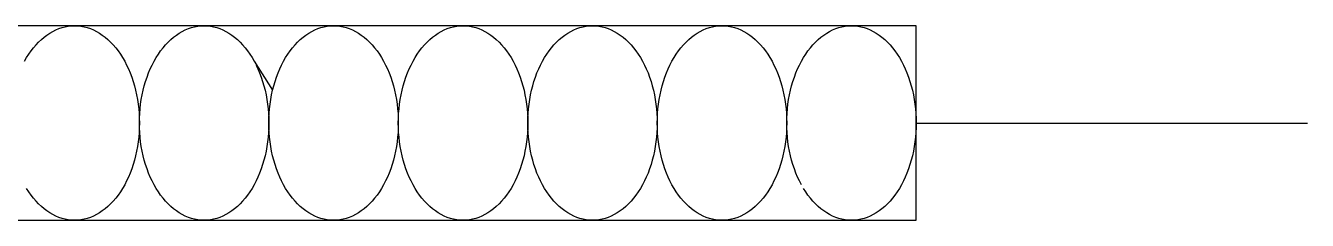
# Model space of a CAD drawing. Extents: x 0.4 to 26, y 0.3 to 15.5.
# Drawn here: x 14.657 to 15.251, y 6.448 to 6.538 of the extents above; entities that cross this region are included whole.
import ezdxf
from ezdxf.enums import TextEntityAlignment as Align

# ---------------------------------------------------------------- set-up
doc = ezdxf.new("R2010")
doc.units = 0
doc.layers.get('0').update_dxf_attribs({"linetype": 'CONTINUOUS'})

# ---------------------------------------------------------------- blocks, each defined once
blk = doc.blocks.new('T_RADIATORED')
for p, q in [((-0.54128, 0.045), (-0.87128, 0.045)), ((-0.58276, 0.04157), (-0.58139, 0.04237)), ((-0.58139, 0.04237), (-0.57999, 0.04306)), ((-0.57999, 0.04306), (-0.57857, 0.04365)), ((-0.57857, 0.04365), (-0.57713, 0.04414)), ((-0.57713, 0.04414), (-0.57568, 0.04451)), ((-0.57568, 0.04451), (-0.57422, 0.04478)), ((-0.57422, 0.04478), (-0.57275, 0.04495)), ((-0.57275, 0.04495), (-0.57128, 0.045)), ((-0.57128, 0.045), (-0.56981, 0.04495)), ((-0.56981, 0.04495), (-0.56834, 0.04478)), ((-0.56834, 0.04478), (-0.56688, 0.04451)), ((-0.56688, 0.04451), (-0.56543, 0.04414)), ((-0.56543, 0.04414), (-0.56399, 0.04365)), ((-0.56399, 0.04365), (-0.56257, 0.04306)), ((-0.56257, 0.04306), (-0.56117, 0.04237)), ((-0.56117, 0.04237), (-0.5598, 0.04157)), ((-0.51128, 0.045), (-0.54128, 0.045)), ((-0.52276, 0.04157), (-0.52139, 0.04237)), ((-0.52139, 0.04237), (-0.51999, 0.04306)), ((-0.51999, 0.04306), (-0.51857, 0.04365)), ((-0.51857, 0.04365), (-0.51713, 0.04414)), ((-0.51713, 0.04414), (-0.51568, 0.04451)), ((-0.51568, 0.04451), (-0.51422, 0.04478)), ((-0.51422, 0.04478), (-0.51275, 0.04495)), ((-0.51275, 0.04495), (-0.51128, 0.045)), ((-0.18128, 0.045), (-0.51128, 0.045)), ((-0.51128, 0.045), (-0.50981, 0.04495)), ((-0.50981, 0.04495), (-0.50834, 0.04478)), ((-0.50834, 0.04478), (-0.50688, 0.04451)), ((-0.50688, 0.04451), (-0.50543, 0.04414)), ((-0.50543, 0.04414), (-0.50399, 0.04365)), ((-0.50399, 0.04365), (-0.50257, 0.04306)), ((-0.50257, 0.04306), (-0.50117, 0.04237)), ((-0.50117, 0.04237), (-0.4998, 0.04157)), ((-0.46276, 0.04157), (-0.46139, 0.04237)), ((-0.46139, 0.04237), (-0.45999, 0.04306)), ((-0.45999, 0.04306), (-0.45857, 0.04365)), ((-0.45857, 0.04365), (-0.45713, 0.04414)), ((-0.45713, 0.04414), (-0.45568, 0.04451)), ((-0.45568, 0.04451), (-0.45422, 0.04478)), ((-0.45422, 0.04478), (-0.45275, 0.04495)), ((-0.45275, 0.04495), (-0.45128, 0.045)), ((-0.45128, 0.045), (-0.44981, 0.04495)), ((-0.44981, 0.04495), (-0.44834, 0.04478)), ((-0.44834, 0.04478), (-0.44688, 0.04451)), ((-0.44688, 0.04451), (-0.44543, 0.04414)), ((-0.44543, 0.04414), (-0.44399, 0.04365)), ((-0.44399, 0.04365), (-0.44257, 0.04306)), ((-0.44257, 0.04306), (-0.44117, 0.04237)), ((-0.44117, 0.04237), (-0.4398, 0.04157)), ((-0.40276, 0.04157), (-0.40139, 0.04237)), ((-0.40139, 0.04237), (-0.39999, 0.04306)), ((-0.39999, 0.04306), (-0.39857, 0.04365)), ((-0.39857, 0.04365), (-0.39713, 0.04414)), ((-0.39713, 0.04414), (-0.39568, 0.04451)), ((-0.39568, 0.04451), (-0.39422, 0.04478)), ((-0.39422, 0.04478), (-0.39275, 0.04495)), ((-0.39275, 0.04495), (-0.39128, 0.045)), ((-0.39128, 0.045), (-0.38981, 0.04495)), ((-0.38981, 0.04495), (-0.38834, 0.04478)), ((-0.38834, 0.04478), (-0.38688, 0.04451)), ((-0.38688, 0.04451), (-0.38543, 0.04414)), ((-0.38543, 0.04414), (-0.38399, 0.04365)), ((-0.38399, 0.04365), (-0.38257, 0.04306)), ((-0.38257, 0.04306), (-0.38117, 0.04237)), ((-0.38117, 0.04237), (-0.3798, 0.04157)), ((-0.34276, 0.04157), (-0.34139, 0.04237)), ((-0.34139, 0.04237), (-0.33999, 0.04306)), ((-0.33999, 0.04306), (-0.33857, 0.04365)), ((-0.33857, 0.04365), (-0.33713, 0.04414)), ((-0.33713, 0.04414), (-0.33568, 0.04451)), ((-0.33568, 0.04451), (-0.33422, 0.04478)), ((-0.33422, 0.04478), (-0.33275, 0.04495)), ((-0.33275, 0.04495), (-0.33128, 0.045)), ((-0.33128, 0.045), (-0.32981, 0.04495)), ((-0.32981, 0.04495), (-0.32834, 0.04478)), ((-0.32834, 0.04478), (-0.32688, 0.04451)), ((-0.32688, 0.04451), (-0.32543, 0.04414)), ((-0.32543, 0.04414), (-0.32399, 0.04365)), ((-0.32399, 0.04365), (-0.32257, 0.04306)), ((-0.32257, 0.04306), (-0.32117, 0.04237)), ((-0.32117, 0.04237), (-0.3198, 0.04157)), ((-0.28276, 0.04157), (-0.28139, 0.04237)), ((-0.28139, 0.04237), (-0.27999, 0.04306)), ((-0.27999, 0.04306), (-0.27857, 0.04365)), ((-0.27857, 0.04365), (-0.27713, 0.04414)), ((-0.27713, 0.04414), (-0.27568, 0.04451)), ((-0.27568, 0.04451), (-0.27422, 0.04478)), ((-0.27422, 0.04478), (-0.27275, 0.04495)), ((-0.27275, 0.04495), (-0.27128, 0.045)), ((-0.27128, 0.045), (-0.26981, 0.04495)), ((-0.26981, 0.04495), (-0.26834, 0.04478)), ((-0.26834, 0.04478), (-0.26688, 0.04451)), ((-0.26688, 0.04451), (-0.26543, 0.04414)), ((-0.26543, 0.04414), (-0.26399, 0.04365)), ((-0.26399, 0.04365), (-0.26257, 0.04306)), ((-0.26257, 0.04306), (-0.26117, 0.04237)), ((-0.26117, 0.04237), (-0.2598, 0.04157)), ((-0.22276, 0.04157), (-0.22139, 0.04237)), ((-0.22139, 0.04237), (-0.21999, 0.04306)), ((-0.21999, 0.04306), (-0.21857, 0.04365)), ((-0.21857, 0.04365), (-0.21713, 0.04414)), ((-0.21713, 0.04414), (-0.21568, 0.04451)), ((-0.21568, 0.04451), (-0.21422, 0.04478)), ((-0.21422, 0.04478), (-0.21275, 0.04495)), ((-0.21275, 0.04495), (-0.21128, 0.045)), ((-0.21128, 0.045), (-0.20981, 0.04495)), ((-0.20981, 0.04495), (-0.20834, 0.04478)), ((-0.20834, 0.04478), (-0.20688, 0.04451)), ((-0.20688, 0.04451), (-0.20543, 0.04414)), ((-0.20543, 0.04414), (-0.20399, 0.04365)), ((-0.20399, 0.04365), (-0.20257, 0.04306)), ((-0.20257, 0.04306), (-0.20117, 0.04237)), ((-0.20117, 0.04237), (-0.1998, 0.04157)), ((-0.18128, -0.045), (-0.18128, 0.045)), ((-0.59031, 0.03479), (-0.58915, 0.03614)), ((-0.58915, 0.03614), (-0.58795, 0.03742)), ((-0.58795, 0.03742), (-0.5867, 0.0386)), ((-0.5867, 0.0386), (-0.58542, 0.03969)), ((-0.58542, 0.03969), (-0.58411, 0.04068)), ((-0.58411, 0.04068), (-0.58276, 0.04157)), ((-0.5598, 0.04157), (-0.55845, 0.04068)), ((-0.55845, 0.04068), (-0.55714, 0.03969)), ((-0.55714, 0.03969), (-0.55586, 0.0386)), ((-0.55586, 0.0386), (-0.55461, 0.03742)), ((-0.55461, 0.03742), (-0.55341, 0.03614)), ((-0.55341, 0.03614), (-0.55225, 0.03479)), ((-0.53031, 0.03479), (-0.52915, 0.03614)), ((-0.52915, 0.03614), (-0.52795, 0.03742)), ((-0.52795, 0.03742), (-0.5267, 0.0386)), ((-0.5267, 0.0386), (-0.52542, 0.03969)), ((-0.52542, 0.03969), (-0.52411, 0.04068)), ((-0.52411, 0.04068), (-0.52276, 0.04157)), ((-0.4998, 0.04157), (-0.49845, 0.04068)), ((-0.49845, 0.04068), (-0.49714, 0.03969)), ((-0.49714, 0.03969), (-0.49586, 0.0386)), ((-0.49586, 0.0386), (-0.49461, 0.03742)), ((-0.49461, 0.03742), (-0.49341, 0.03614)), ((-0.49341, 0.03614), (-0.49225, 0.03479)), ((-0.47031, 0.03479), (-0.46915, 0.03614)), ((-0.46915, 0.03614), (-0.46795, 0.03742)), ((-0.46795, 0.03742), (-0.4667, 0.0386)), ((-0.4667, 0.0386), (-0.46542, 0.03969)), ((-0.46542, 0.03969), (-0.46411, 0.04068)), ((-0.46411, 0.04068), (-0.46276, 0.04157)), ((-0.4398, 0.04157), (-0.43845, 0.04068)), ((-0.43845, 0.04068), (-0.43714, 0.03969)), ((-0.43714, 0.03969), (-0.43586, 0.0386)), ((-0.43586, 0.0386), (-0.43461, 0.03742)), ((-0.43461, 0.03742), (-0.43341, 0.03614)), ((-0.43341, 0.03614), (-0.43225, 0.03479)), ((-0.41031, 0.03479), (-0.40915, 0.03614)), ((-0.40915, 0.03614), (-0.40795, 0.03742)), ((-0.40795, 0.03742), (-0.4067, 0.0386)), ((-0.4067, 0.0386), (-0.40542, 0.03969)), ((-0.40542, 0.03969), (-0.40411, 0.04068)), ((-0.40411, 0.04068), (-0.40276, 0.04157)), ((-0.3798, 0.04157), (-0.37845, 0.04068)), ((-0.37845, 0.04068), (-0.37714, 0.03969)), ((-0.37714, 0.03969), (-0.37586, 0.0386)), ((-0.37586, 0.0386), (-0.37461, 0.03742)), ((-0.37461, 0.03742), (-0.37341, 0.03614)), ((-0.37341, 0.03614), (-0.37225, 0.03479)), ((-0.35031, 0.03479), (-0.34915, 0.03614)), ((-0.34915, 0.03614), (-0.34795, 0.03742)), ((-0.34795, 0.03742), (-0.3467, 0.0386)), ((-0.3467, 0.0386), (-0.34542, 0.03969)), ((-0.34542, 0.03969), (-0.34411, 0.04068)), ((-0.34411, 0.04068), (-0.34276, 0.04157)), ((-0.3198, 0.04157), (-0.31845, 0.04068)), ((-0.31845, 0.04068), (-0.31714, 0.03969)), ((-0.31714, 0.03969), (-0.31586, 0.0386)), ((-0.31586, 0.0386), (-0.31461, 0.03742)), ((-0.31461, 0.03742), (-0.31341, 0.03614)), ((-0.31341, 0.03614), (-0.31225, 0.03479)), ((-0.29031, 0.03479), (-0.28915, 0.03614)), ((-0.28915, 0.03614), (-0.28795, 0.03742)), ((-0.28795, 0.03742), (-0.2867, 0.0386)), ((-0.2867, 0.0386), (-0.28542, 0.03969)), ((-0.28542, 0.03969), (-0.28411, 0.04068)), ((-0.28411, 0.04068), (-0.28276, 0.04157)), ((-0.2598, 0.04157), (-0.25845, 0.04068)), ((-0.25845, 0.04068), (-0.25714, 0.03969)), ((-0.25714, 0.03969), (-0.25586, 0.0386)), ((-0.25586, 0.0386), (-0.25461, 0.03742)), ((-0.25461, 0.03742), (-0.25341, 0.03614)), ((-0.25341, 0.03614), (-0.25225, 0.03479)), ((-0.23031, 0.03479), (-0.22915, 0.03614)), ((-0.22915, 0.03614), (-0.22795, 0.03742)), ((-0.22795, 0.03742), (-0.2267, 0.0386)), ((-0.2267, 0.0386), (-0.22542, 0.03969)), ((-0.22542, 0.03969), (-0.22411, 0.04068)), ((-0.22411, 0.04068), (-0.22276, 0.04157)), ((-0.1998, 0.04157), (-0.19845, 0.04068)), ((-0.19845, 0.04068), (-0.19714, 0.03969)), ((-0.19714, 0.03969), (-0.19586, 0.0386)), ((-0.19586, 0.0386), (-0.19461, 0.03742)), ((-0.19461, 0.03742), (-0.19341, 0.03614)), ((-0.19341, 0.03614), (-0.19225, 0.03479)), ((-0.59447, 0.02855), (-0.59351, 0.03022)), ((-0.59351, 0.03022), (-0.59249, 0.03182)), ((-0.59249, 0.03182), (-0.59143, 0.03334)), ((-0.59143, 0.03334), (-0.59031, 0.03479)), ((-0.55225, 0.03479), (-0.55113, 0.03334)), ((-0.55113, 0.03334), (-0.55007, 0.03182)), ((-0.55007, 0.03182), (-0.54905, 0.03022)), ((-0.54905, 0.03022), (-0.54809, 0.02855)), ((-0.53447, 0.02855), (-0.53351, 0.03022)), ((-0.53351, 0.03022), (-0.53249, 0.03182)), ((-0.53249, 0.03182), (-0.53143, 0.03334)), ((-0.53143, 0.03334), (-0.53031, 0.03479)), ((-0.49225, 0.03479), (-0.49113, 0.03334)), ((-0.49113, 0.03334), (-0.49007, 0.03182)), ((-0.49007, 0.03182), (-0.48905, 0.03022)), ((-0.48905, 0.03022), (-0.48809, 0.02855)), ((-0.47447, 0.02855), (-0.47351, 0.03022)), ((-0.47351, 0.03022), (-0.47249, 0.03182)), ((-0.47249, 0.03182), (-0.47143, 0.03334)), ((-0.47143, 0.03334), (-0.47031, 0.03479)), ((-0.43225, 0.03479), (-0.43113, 0.03334)), ((-0.43113, 0.03334), (-0.43007, 0.03182)), ((-0.43007, 0.03182), (-0.42905, 0.03022)), ((-0.42905, 0.03022), (-0.42809, 0.02855)), ((-0.41447, 0.02855), (-0.41351, 0.03022)), ((-0.41351, 0.03022), (-0.41249, 0.03182)), ((-0.41249, 0.03182), (-0.41143, 0.03334)), ((-0.41143, 0.03334), (-0.41031, 0.03479)), ((-0.37225, 0.03479), (-0.37113, 0.03334)), ((-0.37113, 0.03334), (-0.37007, 0.03182)), ((-0.37007, 0.03182), (-0.36905, 0.03022)), ((-0.36905, 0.03022), (-0.36809, 0.02855)), ((-0.35447, 0.02855), (-0.35351, 0.03022)), ((-0.35351, 0.03022), (-0.35249, 0.03182)), ((-0.35249, 0.03182), (-0.35143, 0.03334)), ((-0.35143, 0.03334), (-0.35031, 0.03479)), ((-0.31225, 0.03479), (-0.31113, 0.03334)), ((-0.31113, 0.03334), (-0.31007, 0.03182)), ((-0.31007, 0.03182), (-0.30905, 0.03022)), ((-0.30905, 0.03022), (-0.30809, 0.02855)), ((-0.29447, 0.02855), (-0.29351, 0.03022)), ((-0.29351, 0.03022), (-0.29249, 0.03182)), ((-0.29249, 0.03182), (-0.29143, 0.03334)), ((-0.29143, 0.03334), (-0.29031, 0.03479)), ((-0.25225, 0.03479), (-0.25113, 0.03334)), ((-0.25113, 0.03334), (-0.25007, 0.03182)), ((-0.25007, 0.03182), (-0.24905, 0.03022)), ((-0.24905, 0.03022), (-0.24809, 0.02855)), ((-0.23447, 0.02855), (-0.23351, 0.03022)), ((-0.23351, 0.03022), (-0.23249, 0.03182)), ((-0.23249, 0.03182), (-0.23143, 0.03334)), ((-0.23143, 0.03334), (-0.23031, 0.03479)), ((-0.19225, 0.03479), (-0.19113, 0.03334)), ((-0.19113, 0.03334), (-0.19007, 0.03182)), ((-0.19007, 0.03182), (-0.18905, 0.03022)), ((-0.18905, 0.03022), (-0.18809, 0.02855)), ((-0.54809, 0.02855), (-0.54718, 0.02681)), ((-0.54718, 0.02681), (-0.54634, 0.025)), ((-0.54634, 0.025), (-0.54555, 0.02313)), ((-0.53701, 0.02313), (-0.53622, 0.025)), ((-0.53622, 0.025), (-0.53538, 0.02681)), ((-0.53538, 0.02681), (-0.53447, 0.02855)), ((-0.48809, 0.02855), (-0.47953, 0.01516)), ((-0.48718, 0.02681), (-0.48634, 0.025)), ((-0.48634, 0.025), (-0.48555, 0.02313)), ((-0.47701, 0.02313), (-0.47622, 0.025)), ((-0.47622, 0.025), (-0.47538, 0.02681)), ((-0.47538, 0.02681), (-0.47447, 0.02855)), ((-0.42809, 0.02855), (-0.42718, 0.02681)), ((-0.42718, 0.02681), (-0.42634, 0.025)), ((-0.42634, 0.025), (-0.42555, 0.02313)), ((-0.41701, 0.02313), (-0.41622, 0.025)), ((-0.41622, 0.025), (-0.41538, 0.02681)), ((-0.41538, 0.02681), (-0.41447, 0.02855)), ((-0.36809, 0.02855), (-0.36718, 0.02681)), ((-0.36718, 0.02681), (-0.36634, 0.025)), ((-0.36634, 0.025), (-0.36555, 0.02313)), ((-0.35701, 0.02313), (-0.35622, 0.025)), ((-0.35622, 0.025), (-0.35538, 0.02681)), ((-0.35538, 0.02681), (-0.35447, 0.02855)), ((-0.30809, 0.02855), (-0.30718, 0.02681)), ((-0.30718, 0.02681), (-0.30634, 0.025)), ((-0.30634, 0.025), (-0.30555, 0.02313)), ((-0.29701, 0.02313), (-0.29622, 0.025)), ((-0.29622, 0.025), (-0.29538, 0.02681)), ((-0.29538, 0.02681), (-0.29447, 0.02855)), ((-0.24809, 0.02855), (-0.24718, 0.02681)), ((-0.24718, 0.02681), (-0.24634, 0.025)), ((-0.24634, 0.025), (-0.24555, 0.02313)), ((-0.23701, 0.02313), (-0.23622, 0.025)), ((-0.23622, 0.025), (-0.23538, 0.02681)), ((-0.23538, 0.02681), (-0.23447, 0.02855)), ((-0.18809, 0.02855), (-0.18718, 0.02681)), ((-0.18718, 0.02681), (-0.18634, 0.025)), ((-0.18634, 0.025), (-0.18555, 0.02313)), ((-0.54555, 0.02313), (-0.54482, 0.02121)), ((-0.54482, 0.02121), (-0.54416, 0.01924)), ((-0.54416, 0.01924), (-0.54356, 0.01722)), ((-0.539, 0.01722), (-0.5384, 0.01924)), ((-0.5384, 0.01924), (-0.53774, 0.02121)), ((-0.53774, 0.02121), (-0.53701, 0.02313)), ((-0.48555, 0.02313), (-0.48482, 0.02121)), ((-0.48482, 0.02121), (-0.48416, 0.01924)), ((-0.48416, 0.01924), (-0.48356, 0.01722)), ((-0.479, 0.01722), (-0.4784, 0.01924)), ((-0.4784, 0.01924), (-0.47774, 0.02121)), ((-0.47774, 0.02121), (-0.47701, 0.02313)), ((-0.42555, 0.02313), (-0.42482, 0.02121)), ((-0.42482, 0.02121), (-0.42416, 0.01924)), ((-0.42416, 0.01924), (-0.42356, 0.01722)), ((-0.419, 0.01722), (-0.4184, 0.01924)), ((-0.4184, 0.01924), (-0.41774, 0.02121)), ((-0.41774, 0.02121), (-0.41701, 0.02313)), ((-0.36555, 0.02313), (-0.36482, 0.02121)), ((-0.36482, 0.02121), (-0.36416, 0.01924)), ((-0.36416, 0.01924), (-0.36356, 0.01722)), ((-0.359, 0.01722), (-0.3584, 0.01924)), ((-0.3584, 0.01924), (-0.35774, 0.02121)), ((-0.35774, 0.02121), (-0.35701, 0.02313)), ((-0.30555, 0.02313), (-0.30482, 0.02121)), ((-0.30482, 0.02121), (-0.30416, 0.01924)), ((-0.30416, 0.01924), (-0.30356, 0.01722)), ((-0.299, 0.01722), (-0.2984, 0.01924)), ((-0.2984, 0.01924), (-0.29774, 0.02121)), ((-0.29774, 0.02121), (-0.29701, 0.02313)), ((-0.24555, 0.02313), (-0.24482, 0.02121)), ((-0.24482, 0.02121), (-0.24416, 0.01924)), ((-0.24416, 0.01924), (-0.24356, 0.01722)), ((-0.239, 0.01722), (-0.2384, 0.01924)), ((-0.2384, 0.01924), (-0.23774, 0.02121)), ((-0.23774, 0.02121), (-0.23701, 0.02313)), ((-0.18555, 0.02313), (-0.18482, 0.02121)), ((-0.18482, 0.02121), (-0.18416, 0.01924)), ((-0.18416, 0.01924), (-0.18356, 0.01722)), ((-0.54356, 0.01722), (-0.54303, 0.01516)), ((-0.54303, 0.01516), (-0.54257, 0.01306)), ((-0.54257, 0.01306), (-0.54218, 0.01093)), ((-0.54038, 0.01093), (-0.53999, 0.01306)), ((-0.53999, 0.01306), (-0.53953, 0.01516)), ((-0.53953, 0.01516), (-0.539, 0.01722)), ((-0.48356, 0.01722), (-0.48303, 0.01516)), ((-0.48303, 0.01516), (-0.48257, 0.01306)), ((-0.48257, 0.01306), (-0.48218, 0.01093)), ((-0.48038, 0.01093), (-0.47999, 0.01306)), ((-0.47999, 0.01306), (-0.47953, 0.01516)), ((-0.47953, 0.01516), (-0.479, 0.01722)), ((-0.42356, 0.01722), (-0.42303, 0.01516)), ((-0.42303, 0.01516), (-0.42257, 0.01306)), ((-0.42257, 0.01306), (-0.42218, 0.01093)), ((-0.42038, 0.01093), (-0.41999, 0.01306)), ((-0.41999, 0.01306), (-0.41953, 0.01516)), ((-0.41953, 0.01516), (-0.419, 0.01722)), ((-0.36356, 0.01722), (-0.36303, 0.01516)), ((-0.36303, 0.01516), (-0.36257, 0.01306)), ((-0.36257, 0.01306), (-0.36218, 0.01093)), ((-0.36038, 0.01093), (-0.35999, 0.01306)), ((-0.35999, 0.01306), (-0.35953, 0.01516)), ((-0.35953, 0.01516), (-0.359, 0.01722)), ((-0.30356, 0.01722), (-0.30303, 0.01516)), ((-0.30303, 0.01516), (-0.30257, 0.01306)), ((-0.30257, 0.01306), (-0.30218, 0.01093)), ((-0.30038, 0.01093), (-0.29999, 0.01306)), ((-0.29999, 0.01306), (-0.29953, 0.01516)), ((-0.29953, 0.01516), (-0.299, 0.01722)), ((-0.24356, 0.01722), (-0.24303, 0.01516)), ((-0.24303, 0.01516), (-0.24257, 0.01306)), ((-0.24257, 0.01306), (-0.24218, 0.01093)), ((-0.24038, 0.01093), (-0.23999, 0.01306)), ((-0.23999, 0.01306), (-0.23953, 0.01516)), ((-0.23953, 0.01516), (-0.239, 0.01722)), ((-0.18356, 0.01722), (-0.18303, 0.01516)), ((-0.18303, 0.01516), (-0.18257, 0.01306)), ((-0.18257, 0.01306), (-0.18218, 0.01093)), ((-0.54218, 0.01093), (-0.54186, 0.00878)), ((-0.54186, 0.00878), (-0.5416, 0.0066)), ((-0.5416, 0.0066), (-0.54142, 0.00441)), ((-0.54113, 0.00441), (-0.54095, 0.0066)), ((-0.54095, 0.0066), (-0.5407, 0.00878)), ((-0.5407, 0.00878), (-0.54038, 0.01093)), ((-0.48218, 0.01093), (-0.48186, 0.00878)), ((-0.48186, 0.00878), (-0.4816, 0.0066)), ((-0.4816, 0.0066), (-0.48142, 0.00441)), ((-0.48113, 0.00441), (-0.48095, 0.0066)), ((-0.48095, 0.0066), (-0.4807, 0.00878)), ((-0.4807, 0.00878), (-0.48038, 0.01093)), ((-0.42218, 0.01093), (-0.42186, 0.00878)), ((-0.42186, 0.00878), (-0.4216, 0.0066)), ((-0.4216, 0.0066), (-0.42142, 0.00441)), ((-0.42113, 0.00441), (-0.42095, 0.0066)), ((-0.42095, 0.0066), (-0.4207, 0.00878)), ((-0.4207, 0.00878), (-0.42038, 0.01093)), ((-0.36218, 0.01093), (-0.36186, 0.00878)), ((-0.36186, 0.00878), (-0.3616, 0.0066)), ((-0.3616, 0.0066), (-0.36142, 0.00441)), ((-0.36113, 0.00441), (-0.36095, 0.0066)), ((-0.36095, 0.0066), (-0.3607, 0.00878)), ((-0.3607, 0.00878), (-0.36038, 0.01093)), ((-0.30218, 0.01093), (-0.30186, 0.00878)), ((-0.30186, 0.00878), (-0.3016, 0.0066)), ((-0.3016, 0.0066), (-0.30142, 0.00441)), ((-0.30113, 0.00441), (-0.30095, 0.0066)), ((-0.30095, 0.0066), (-0.3007, 0.00878)), ((-0.3007, 0.00878), (-0.30038, 0.01093)), ((-0.24218, 0.01093), (-0.24186, 0.00878)), ((-0.24186, 0.00878), (-0.2416, 0.0066)), ((-0.2416, 0.0066), (-0.24142, 0.00441)), ((-0.24113, 0.00441), (-0.24095, 0.0066)), ((-0.24095, 0.0066), (-0.2407, 0.00878)), ((-0.2407, 0.00878), (-0.24038, 0.01093)), ((-0.18218, 0.01093), (-0.18186, 0.00878)), ((-0.18186, 0.00878), (-0.1816, 0.0066)), ((-0.1816, 0.0066), (-0.18142, 0.00441)), ((-0.54142, 0.00441), (-0.54132, 0.00221)), ((-0.54132, 0.00221), (-0.54128, 0)), ((-0.54128, 0), (-0.54132, -0.00221)), ((-0.54128, 0), (-0.54124, 0.00221)), ((-0.54124, -0.00221), (-0.54128, 0)), ((-0.54124, 0.00221), (-0.54113, 0.00441)), ((-0.48142, 0.00441), (-0.48132, 0.00221)), ((-0.48132, 0.00221), (-0.48128, 0)), ((-0.48128, 0), (-0.48132, -0.00221)), ((-0.48128, 0), (-0.48124, 0.00221)), ((-0.48124, -0.00221), (-0.48128, 0)), ((-0.48124, 0.00221), (-0.48113, 0.00441)), ((-0.42142, 0.00441), (-0.42132, 0.00221)), ((-0.42132, 0.00221), (-0.42128, 0)), ((-0.42128, 0), (-0.42132, -0.00221)), ((-0.42128, 0), (-0.42124, 0.00221)), ((-0.42124, -0.00221), (-0.42128, 0)), ((-0.42124, 0.00221), (-0.42113, 0.00441)), ((-0.36142, 0.00441), (-0.36132, 0.00221)), ((-0.36132, 0.00221), (-0.36128, 0)), ((-0.36128, 0), (-0.36132, -0.00221)), ((-0.36128, 0), (-0.36124, 0.00221)), ((-0.36124, -0.00221), (-0.36128, 0)), ((-0.36124, 0.00221), (-0.36113, 0.00441)), ((-0.30142, 0.00441), (-0.30132, 0.00221)), ((-0.30132, 0.00221), (-0.30128, 0)), ((-0.30128, 0), (-0.30132, -0.00221)), ((-0.30128, 0), (-0.30124, 0.00221)), ((-0.30124, -0.00221), (-0.30128, 0)), ((-0.30124, 0.00221), (-0.30113, 0.00441)), ((-0.24142, 0.00441), (-0.24132, 0.00221)), ((-0.24132, 0.00221), (-0.24128, 0)), ((-0.24128, 0), (-0.24132, -0.00221)), ((-0.24128, 0), (-0.24124, 0.00221)), ((-0.24124, -0.00221), (-0.24128, 0)), ((-0.24124, 0.00221), (-0.24113, 0.00441)), ((-0.18142, 0.00441), (-0.18132, 0.00221)), ((-0.18132, 0.00221), (-0.18128, 0)), ((-0.18128, 0), (-0.18132, -0.00221)), ((-0.18128, 0), (0, 0)), ((-0.54142, -0.00441), (-0.5416, -0.0066)), ((-0.54132, -0.00221), (-0.54142, -0.00441)), ((-0.54113, -0.00441), (-0.54124, -0.00221)), ((-0.54095, -0.0066), (-0.54113, -0.00441)), ((-0.48142, -0.00441), (-0.4816, -0.0066)), ((-0.48132, -0.00221), (-0.48142, -0.00441)), ((-0.48113, -0.00441), (-0.48124, -0.00221)), ((-0.48095, -0.0066), (-0.48113, -0.00441)), ((-0.42142, -0.00441), (-0.4216, -0.0066)), ((-0.42132, -0.00221), (-0.42142, -0.00441)), ((-0.42113, -0.00441), (-0.42124, -0.00221)), ((-0.42095, -0.0066), (-0.42113, -0.00441)), ((-0.36142, -0.00441), (-0.3616, -0.0066)), ((-0.36132, -0.00221), (-0.36142, -0.00441)), ((-0.36113, -0.00441), (-0.36124, -0.00221)), ((-0.36095, -0.0066), (-0.36113, -0.00441)), ((-0.30142, -0.00441), (-0.3016, -0.0066)), ((-0.30132, -0.00221), (-0.30142, -0.00441)), ((-0.30113, -0.00441), (-0.30124, -0.00221)), ((-0.30095, -0.0066), (-0.30113, -0.00441)), ((-0.24142, -0.00441), (-0.2416, -0.0066)), ((-0.24132, -0.00221), (-0.24142, -0.00441)), ((-0.24113, -0.00441), (-0.24124, -0.00221)), ((-0.24095, -0.0066), (-0.24113, -0.00441)), ((-0.18142, -0.00441), (-0.1816, -0.0066)), ((-0.18132, -0.00221), (-0.18142, -0.00441)), ((-0.54218, -0.01093), (-0.54257, -0.01306)), ((-0.54186, -0.00878), (-0.54218, -0.01093)), ((-0.5416, -0.0066), (-0.54186, -0.00878)), ((-0.5407, -0.00878), (-0.54095, -0.0066)), ((-0.54038, -0.01093), (-0.5407, -0.00878)), ((-0.53999, -0.01306), (-0.54038, -0.01093)), ((-0.48218, -0.01093), (-0.48257, -0.01306)), ((-0.48186, -0.00878), (-0.48218, -0.01093)), ((-0.4816, -0.0066), (-0.48186, -0.00878)), ((-0.4807, -0.00878), (-0.48095, -0.0066)), ((-0.48038, -0.01093), (-0.4807, -0.00878)), ((-0.47999, -0.01306), (-0.48038, -0.01093)), ((-0.42218, -0.01093), (-0.42257, -0.01306)), ((-0.42186, -0.00878), (-0.42218, -0.01093)), ((-0.4216, -0.0066), (-0.42186, -0.00878)), ((-0.4207, -0.00878), (-0.42095, -0.0066)), ((-0.42038, -0.01093), (-0.4207, -0.00878)), ((-0.41999, -0.01306), (-0.42038, -0.01093)), ((-0.36218, -0.01093), (-0.36257, -0.01306)), ((-0.36186, -0.00878), (-0.36218, -0.01093)), ((-0.3616, -0.0066), (-0.36186, -0.00878)), ((-0.3607, -0.00878), (-0.36095, -0.0066)), ((-0.36038, -0.01093), (-0.3607, -0.00878)), ((-0.35999, -0.01306), (-0.36038, -0.01093)), ((-0.30218, -0.01093), (-0.30257, -0.01306)), ((-0.30186, -0.00878), (-0.30218, -0.01093)), ((-0.3016, -0.0066), (-0.30186, -0.00878)), ((-0.3007, -0.00878), (-0.30095, -0.0066)), ((-0.30038, -0.01093), (-0.3007, -0.00878)), ((-0.29999, -0.01306), (-0.30038, -0.01093)), ((-0.24218, -0.01093), (-0.24257, -0.01306)), ((-0.24186, -0.00878), (-0.24218, -0.01093)), ((-0.2416, -0.0066), (-0.24186, -0.00878)), ((-0.2407, -0.00878), (-0.24095, -0.0066)), ((-0.24038, -0.01093), (-0.2407, -0.00878)), ((-0.23999, -0.01306), (-0.24038, -0.01093)), ((-0.18218, -0.01093), (-0.18257, -0.01306)), ((-0.18186, -0.00878), (-0.18218, -0.01093)), ((-0.1816, -0.0066), (-0.18186, -0.00878)), ((-0.54356, -0.01722), (-0.54416, -0.01924)), ((-0.54303, -0.01516), (-0.54356, -0.01722)), ((-0.54257, -0.01306), (-0.54303, -0.01516)), ((-0.53953, -0.01516), (-0.53999, -0.01306)), ((-0.539, -0.01722), (-0.53953, -0.01516)), ((-0.5384, -0.01924), (-0.539, -0.01722)), ((-0.48356, -0.01722), (-0.48416, -0.01924)), ((-0.48303, -0.01516), (-0.48356, -0.01722)), ((-0.48257, -0.01306), (-0.48303, -0.01516)), ((-0.47953, -0.01516), (-0.47999, -0.01306)), ((-0.479, -0.01722), (-0.47953, -0.01516)), ((-0.4784, -0.01924), (-0.479, -0.01722)), ((-0.42356, -0.01722), (-0.42416, -0.01924)), ((-0.42303, -0.01516), (-0.42356, -0.01722)), ((-0.42257, -0.01306), (-0.42303, -0.01516)), ((-0.41953, -0.01516), (-0.41999, -0.01306)), ((-0.419, -0.01722), (-0.41953, -0.01516)), ((-0.4184, -0.01924), (-0.419, -0.01722)), ((-0.36356, -0.01722), (-0.36416, -0.01924)), ((-0.36303, -0.01516), (-0.36356, -0.01722)), ((-0.36257, -0.01306), (-0.36303, -0.01516)), ((-0.35953, -0.01516), (-0.35999, -0.01306)), ((-0.359, -0.01722), (-0.35953, -0.01516)), ((-0.3584, -0.01924), (-0.359, -0.01722)), ((-0.30356, -0.01722), (-0.30416, -0.01924)), ((-0.30303, -0.01516), (-0.30356, -0.01722)), ((-0.30257, -0.01306), (-0.30303, -0.01516)), ((-0.29953, -0.01516), (-0.29999, -0.01306)), ((-0.299, -0.01722), (-0.29953, -0.01516)), ((-0.2984, -0.01924), (-0.299, -0.01722)), ((-0.24356, -0.01722), (-0.24416, -0.01924)), ((-0.24303, -0.01516), (-0.24356, -0.01722)), ((-0.24257, -0.01306), (-0.24303, -0.01516)), ((-0.23953, -0.01516), (-0.23999, -0.01306)), ((-0.239, -0.01722), (-0.23953, -0.01516)), ((-0.2384, -0.01924), (-0.239, -0.01722)), ((-0.18356, -0.01722), (-0.18416, -0.01924)), ((-0.18303, -0.01516), (-0.18356, -0.01722)), ((-0.18257, -0.01306), (-0.18303, -0.01516)), ((-0.54555, -0.02313), (-0.54634, -0.025)), ((-0.54482, -0.02121), (-0.54555, -0.02313)), ((-0.54416, -0.01924), (-0.54482, -0.02121)), ((-0.53774, -0.02121), (-0.5384, -0.01924)), ((-0.53701, -0.02313), (-0.53774, -0.02121)), ((-0.53622, -0.025), (-0.53701, -0.02313)), ((-0.48555, -0.02313), (-0.48634, -0.025)), ((-0.48482, -0.02121), (-0.48555, -0.02313)), ((-0.48416, -0.01924), (-0.48482, -0.02121)), ((-0.47774, -0.02121), (-0.4784, -0.01924)), ((-0.47701, -0.02313), (-0.47774, -0.02121)), ((-0.47622, -0.025), (-0.47701, -0.02313)), ((-0.42555, -0.02313), (-0.42634, -0.025)), ((-0.42482, -0.02121), (-0.42555, -0.02313)), ((-0.42416, -0.01924), (-0.42482, -0.02121)), ((-0.41774, -0.02121), (-0.4184, -0.01924)), ((-0.41701, -0.02313), (-0.41774, -0.02121)), ((-0.41622, -0.025), (-0.41701, -0.02313)), ((-0.36555, -0.02313), (-0.36634, -0.025)), ((-0.36482, -0.02121), (-0.36555, -0.02313)), ((-0.36416, -0.01924), (-0.36482, -0.02121)), ((-0.35774, -0.02121), (-0.3584, -0.01924)), ((-0.35701, -0.02313), (-0.35774, -0.02121)), ((-0.35622, -0.025), (-0.35701, -0.02313)), ((-0.30555, -0.02313), (-0.30634, -0.025)), ((-0.30482, -0.02121), (-0.30555, -0.02313)), ((-0.30416, -0.01924), (-0.30482, -0.02121)), ((-0.29774, -0.02121), (-0.2984, -0.01924)), ((-0.29701, -0.02313), (-0.29774, -0.02121)), ((-0.29622, -0.025), (-0.29701, -0.02313)), ((-0.24555, -0.02313), (-0.24634, -0.025)), ((-0.24482, -0.02121), (-0.24555, -0.02313)), ((-0.24416, -0.01924), (-0.24482, -0.02121)), ((-0.23774, -0.02121), (-0.2384, -0.01924)), ((-0.23701, -0.02313), (-0.23774, -0.02121)), ((-0.23622, -0.025), (-0.23701, -0.02313)), ((-0.18555, -0.02313), (-0.18634, -0.025)), ((-0.18482, -0.02121), (-0.18555, -0.02313)), ((-0.18416, -0.01924), (-0.18482, -0.02121)), ((-0.54809, -0.02855), (-0.54905, -0.03022)), ((-0.54718, -0.02681), (-0.54809, -0.02855)), ((-0.54634, -0.025), (-0.54718, -0.02681)), ((-0.53538, -0.02681), (-0.53622, -0.025)), ((-0.53447, -0.02855), (-0.53538, -0.02681)), ((-0.53351, -0.03022), (-0.53447, -0.02855)), ((-0.48809, -0.02855), (-0.48905, -0.03022)), ((-0.48718, -0.02681), (-0.48809, -0.02855)), ((-0.48634, -0.025), (-0.48718, -0.02681)), ((-0.47538, -0.02681), (-0.47622, -0.025)), ((-0.47447, -0.02855), (-0.47538, -0.02681)), ((-0.47351, -0.03022), (-0.47447, -0.02855)), ((-0.42809, -0.02855), (-0.42905, -0.03022)), ((-0.42718, -0.02681), (-0.42809, -0.02855)), ((-0.42634, -0.025), (-0.42718, -0.02681)), ((-0.41538, -0.02681), (-0.41622, -0.025)), ((-0.41447, -0.02855), (-0.41538, -0.02681)), ((-0.41351, -0.03022), (-0.41447, -0.02855)), ((-0.36809, -0.02855), (-0.36905, -0.03022)), ((-0.36718, -0.02681), (-0.36809, -0.02855)), ((-0.36634, -0.025), (-0.36718, -0.02681)), ((-0.35538, -0.02681), (-0.35622, -0.025)), ((-0.35447, -0.02855), (-0.35538, -0.02681)), ((-0.35351, -0.03022), (-0.35447, -0.02855)), ((-0.30809, -0.02855), (-0.30905, -0.03022)), ((-0.30718, -0.02681), (-0.30809, -0.02855)), ((-0.30634, -0.025), (-0.30718, -0.02681)), ((-0.29538, -0.02681), (-0.29622, -0.025)), ((-0.29447, -0.02855), (-0.29538, -0.02681)), ((-0.29351, -0.03022), (-0.29447, -0.02855)), ((-0.24809, -0.02855), (-0.24905, -0.03022)), ((-0.24718, -0.02681), (-0.24809, -0.02855)), ((-0.24634, -0.025), (-0.24718, -0.02681)), ((-0.23538, -0.02681), (-0.23622, -0.025)), ((-0.23447, -0.02855), (-0.23538, -0.02681)), ((-0.18809, -0.02855), (-0.18905, -0.03022)), ((-0.18718, -0.02681), (-0.18809, -0.02855)), ((-0.18634, -0.025), (-0.18718, -0.02681)), ((-0.59351, -0.03022), (-0.59351, -0.03022)), ((-0.59249, -0.03182), (-0.59351, -0.03022)), ((-0.59143, -0.03334), (-0.59249, -0.03182)), ((-0.59031, -0.03479), (-0.59143, -0.03334)), ((-0.58915, -0.03614), (-0.59031, -0.03479)), ((-0.55225, -0.03479), (-0.55341, -0.03614)), ((-0.55113, -0.03334), (-0.55225, -0.03479)), ((-0.55007, -0.03182), (-0.55113, -0.03334)), ((-0.54905, -0.03022), (-0.55007, -0.03182)), ((-0.53249, -0.03182), (-0.53351, -0.03022)), ((-0.53143, -0.03334), (-0.53249, -0.03182)), ((-0.53031, -0.03479), (-0.53143, -0.03334)), ((-0.52915, -0.03614), (-0.53031, -0.03479)), ((-0.49225, -0.03479), (-0.49341, -0.03614)), ((-0.49113, -0.03334), (-0.49225, -0.03479)), ((-0.49007, -0.03182), (-0.49113, -0.03334)), ((-0.48905, -0.03022), (-0.49007, -0.03182)), ((-0.47249, -0.03182), (-0.47351, -0.03022)), ((-0.47143, -0.03334), (-0.47249, -0.03182)), ((-0.47031, -0.03479), (-0.47143, -0.03334)), ((-0.46915, -0.03614), (-0.47031, -0.03479)), ((-0.43225, -0.03479), (-0.43341, -0.03614)), ((-0.43113, -0.03334), (-0.43225, -0.03479)), ((-0.43007, -0.03182), (-0.43113, -0.03334)), ((-0.42905, -0.03022), (-0.43007, -0.03182)), ((-0.41249, -0.03182), (-0.41351, -0.03022)), ((-0.41143, -0.03334), (-0.41249, -0.03182)), ((-0.41031, -0.03479), (-0.41143, -0.03334)), ((-0.40915, -0.03614), (-0.41031, -0.03479)), ((-0.37225, -0.03479), (-0.37341, -0.03614)), ((-0.37113, -0.03334), (-0.37225, -0.03479)), ((-0.37007, -0.03182), (-0.37113, -0.03334)), ((-0.36905, -0.03022), (-0.37007, -0.03182)), ((-0.35249, -0.03182), (-0.35351, -0.03022)), ((-0.35143, -0.03334), (-0.35249, -0.03182)), ((-0.35031, -0.03479), (-0.35143, -0.03334)), ((-0.34915, -0.03614), (-0.35031, -0.03479)), ((-0.31225, -0.03479), (-0.31341, -0.03614)), ((-0.31113, -0.03334), (-0.31225, -0.03479)), ((-0.31007, -0.03182), (-0.31113, -0.03334)), ((-0.30905, -0.03022), (-0.31007, -0.03182)), ((-0.29249, -0.03182), (-0.29351, -0.03022)), ((-0.29143, -0.03334), (-0.29249, -0.03182)), ((-0.29031, -0.03479), (-0.29143, -0.03334)), ((-0.28915, -0.03614), (-0.29031, -0.03479)), ((-0.25225, -0.03479), (-0.25341, -0.03614)), ((-0.25113, -0.03334), (-0.25225, -0.03479)), ((-0.25007, -0.03182), (-0.25113, -0.03334)), ((-0.24905, -0.03022), (-0.25007, -0.03182)), ((-0.23351, -0.03022), (-0.23351, -0.03022)), ((-0.23249, -0.03182), (-0.23351, -0.03022)), ((-0.23143, -0.03334), (-0.23249, -0.03182)), ((-0.23031, -0.03479), (-0.23143, -0.03334)), ((-0.22915, -0.03614), (-0.23031, -0.03479)), ((-0.19225, -0.03479), (-0.19341, -0.03614)), ((-0.19113, -0.03334), (-0.19225, -0.03479)), ((-0.19007, -0.03182), (-0.19113, -0.03334)), ((-0.18905, -0.03022), (-0.19007, -0.03182)), ((-0.58795, -0.03742), (-0.58915, -0.03614)), ((-0.5867, -0.0386), (-0.58795, -0.03742)), ((-0.58542, -0.03969), (-0.5867, -0.0386)), ((-0.58411, -0.04068), (-0.58542, -0.03969)), ((-0.58276, -0.04157), (-0.58411, -0.04068)), ((-0.58139, -0.04237), (-0.58276, -0.04157)), ((-0.5598, -0.04157), (-0.56117, -0.04237)), ((-0.55845, -0.04068), (-0.5598, -0.04157)), ((-0.55714, -0.03969), (-0.55845, -0.04068)), ((-0.55586, -0.0386), (-0.55714, -0.03969)), ((-0.55461, -0.03742), (-0.55586, -0.0386)), ((-0.55341, -0.03614), (-0.55461, -0.03742)), ((-0.52795, -0.03742), (-0.52915, -0.03614)), ((-0.5267, -0.0386), (-0.52795, -0.03742)), ((-0.52542, -0.03969), (-0.5267, -0.0386)), ((-0.52411, -0.04068), (-0.52542, -0.03969)), ((-0.52276, -0.04157), (-0.52411, -0.04068)), ((-0.52139, -0.04237), (-0.52276, -0.04157)), ((-0.4998, -0.04157), (-0.50117, -0.04237)), ((-0.49845, -0.04068), (-0.4998, -0.04157)), ((-0.49714, -0.03969), (-0.49845, -0.04068)), ((-0.49586, -0.0386), (-0.49714, -0.03969)), ((-0.49461, -0.03742), (-0.49586, -0.0386)), ((-0.49341, -0.03614), (-0.49461, -0.03742)), ((-0.46795, -0.03742), (-0.46915, -0.03614)), ((-0.4667, -0.0386), (-0.46795, -0.03742)), ((-0.46542, -0.03969), (-0.4667, -0.0386)), ((-0.46411, -0.04068), (-0.46542, -0.03969)), ((-0.46276, -0.04157), (-0.46411, -0.04068)), ((-0.46139, -0.04237), (-0.46276, -0.04157)), ((-0.4398, -0.04157), (-0.44117, -0.04237)), ((-0.43845, -0.04068), (-0.4398, -0.04157)), ((-0.43714, -0.03969), (-0.43845, -0.04068)), ((-0.43586, -0.0386), (-0.43714, -0.03969)), ((-0.43461, -0.03742), (-0.43586, -0.0386)), ((-0.43341, -0.03614), (-0.43461, -0.03742)), ((-0.40795, -0.03742), (-0.40915, -0.03614)), ((-0.4067, -0.0386), (-0.40795, -0.03742)), ((-0.40542, -0.03969), (-0.4067, -0.0386)), ((-0.40411, -0.04068), (-0.40542, -0.03969)), ((-0.40276, -0.04157), (-0.40411, -0.04068)), ((-0.40139, -0.04237), (-0.40276, -0.04157)), ((-0.3798, -0.04157), (-0.38117, -0.04237)), ((-0.37845, -0.04068), (-0.3798, -0.04157)), ((-0.37714, -0.03969), (-0.37845, -0.04068)), ((-0.37586, -0.0386), (-0.37714, -0.03969)), ((-0.37461, -0.03742), (-0.37586, -0.0386)), ((-0.37341, -0.03614), (-0.37461, -0.03742)), ((-0.34795, -0.03742), (-0.34915, -0.03614)), ((-0.3467, -0.0386), (-0.34795, -0.03742)), ((-0.34542, -0.03969), (-0.3467, -0.0386)), ((-0.34411, -0.04068), (-0.34542, -0.03969)), ((-0.34276, -0.04157), (-0.34411, -0.04068)), ((-0.34139, -0.04237), (-0.34276, -0.04157)), ((-0.3198, -0.04157), (-0.32117, -0.04237)), ((-0.31845, -0.04068), (-0.3198, -0.04157)), ((-0.31714, -0.03969), (-0.31845, -0.04068)), ((-0.31586, -0.0386), (-0.31714, -0.03969)), ((-0.31461, -0.03742), (-0.31586, -0.0386)), ((-0.31341, -0.03614), (-0.31461, -0.03742)), ((-0.28795, -0.03742), (-0.28915, -0.03614)), ((-0.2867, -0.0386), (-0.28795, -0.03742)), ((-0.28542, -0.03969), (-0.2867, -0.0386)), ((-0.28411, -0.04068), (-0.28542, -0.03969)), ((-0.28276, -0.04157), (-0.28411, -0.04068)), ((-0.28139, -0.04237), (-0.28276, -0.04157)), ((-0.2598, -0.04157), (-0.26117, -0.04237)), ((-0.25845, -0.04068), (-0.2598, -0.04157)), ((-0.25714, -0.03969), (-0.25845, -0.04068)), ((-0.25586, -0.0386), (-0.25714, -0.03969)), ((-0.25461, -0.03742), (-0.25586, -0.0386)), ((-0.25341, -0.03614), (-0.25461, -0.03742)), ((-0.22795, -0.03742), (-0.22915, -0.03614)), ((-0.2267, -0.0386), (-0.22795, -0.03742)), ((-0.22542, -0.03969), (-0.2267, -0.0386)), ((-0.22411, -0.04068), (-0.22542, -0.03969)), ((-0.22276, -0.04157), (-0.22411, -0.04068)), ((-0.22139, -0.04237), (-0.22276, -0.04157)), ((-0.1998, -0.04157), (-0.20117, -0.04237)), ((-0.19845, -0.04068), (-0.1998, -0.04157)), ((-0.19714, -0.03969), (-0.19845, -0.04068)), ((-0.19586, -0.0386), (-0.19714, -0.03969)), ((-0.19461, -0.03742), (-0.19586, -0.0386)), ((-0.19341, -0.03614), (-0.19461, -0.03742)), ((-0.87128, -0.045), (-0.54128, -0.045)), ((-0.57999, -0.04306), (-0.58139, -0.04237)), ((-0.57857, -0.04365), (-0.57999, -0.04306)), ((-0.57713, -0.04414), (-0.57857, -0.04365)), ((-0.57568, -0.04451), (-0.57713, -0.04414)), ((-0.57422, -0.04478), (-0.57568, -0.04451)), ((-0.57275, -0.04495), (-0.57422, -0.04478)), ((-0.57128, -0.045), (-0.57275, -0.04495)), ((-0.56981, -0.04495), (-0.57128, -0.045)), ((-0.56834, -0.04478), (-0.56981, -0.04495)), ((-0.56688, -0.04451), (-0.56834, -0.04478)), ((-0.56543, -0.04414), (-0.56688, -0.04451)), ((-0.56399, -0.04365), (-0.56543, -0.04414)), ((-0.56257, -0.04306), (-0.56399, -0.04365)), ((-0.56117, -0.04237), (-0.56257, -0.04306)), ((-0.54128, -0.045), (-0.51128, -0.045)), ((-0.51999, -0.04306), (-0.52139, -0.04237)), ((-0.51857, -0.04365), (-0.51999, -0.04306)), ((-0.51713, -0.04414), (-0.51857, -0.04365)), ((-0.51568, -0.04451), (-0.51713, -0.04414)), ((-0.51422, -0.04478), (-0.51568, -0.04451)), ((-0.51275, -0.04495), (-0.51422, -0.04478)), ((-0.51128, -0.045), (-0.51275, -0.04495)), ((-0.50981, -0.04495), (-0.51128, -0.045)), ((-0.51128, -0.045), (-0.18128, -0.045)), ((-0.50834, -0.04478), (-0.50981, -0.04495)), ((-0.50688, -0.04451), (-0.50834, -0.04478)), ((-0.50543, -0.04414), (-0.50688, -0.04451)), ((-0.50399, -0.04365), (-0.50543, -0.04414)), ((-0.50257, -0.04306), (-0.50399, -0.04365)), ((-0.50117, -0.04237), (-0.50257, -0.04306)), ((-0.45999, -0.04306), (-0.46139, -0.04237)), ((-0.45857, -0.04365), (-0.45999, -0.04306)), ((-0.45713, -0.04414), (-0.45857, -0.04365)), ((-0.45568, -0.04451), (-0.45713, -0.04414)), ((-0.45422, -0.04478), (-0.45568, -0.04451)), ((-0.45275, -0.04495), (-0.45422, -0.04478)), ((-0.45128, -0.045), (-0.45275, -0.04495)), ((-0.44981, -0.04495), (-0.45128, -0.045)), ((-0.44834, -0.04478), (-0.44981, -0.04495)), ((-0.44688, -0.04451), (-0.44834, -0.04478)), ((-0.44543, -0.04414), (-0.44688, -0.04451)), ((-0.44399, -0.04365), (-0.44543, -0.04414)), ((-0.44257, -0.04306), (-0.44399, -0.04365)), ((-0.44117, -0.04237), (-0.44257, -0.04306)), ((-0.39999, -0.04306), (-0.40139, -0.04237)), ((-0.39857, -0.04365), (-0.39999, -0.04306)), ((-0.39713, -0.04414), (-0.39857, -0.04365)), ((-0.39568, -0.04451), (-0.39713, -0.04414)), ((-0.39422, -0.04478), (-0.39568, -0.04451)), ((-0.39275, -0.04495), (-0.39422, -0.04478)), ((-0.39128, -0.045), (-0.39275, -0.04495)), ((-0.38981, -0.04495), (-0.39128, -0.045)), ((-0.38834, -0.04478), (-0.38981, -0.04495)), ((-0.38688, -0.04451), (-0.38834, -0.04478)), ((-0.38543, -0.04414), (-0.38688, -0.04451)), ((-0.38399, -0.04365), (-0.38543, -0.04414)), ((-0.38257, -0.04306), (-0.38399, -0.04365)), ((-0.38117, -0.04237), (-0.38257, -0.04306)), ((-0.33999, -0.04306), (-0.34139, -0.04237)), ((-0.33857, -0.04365), (-0.33999, -0.04306)), ((-0.33713, -0.04414), (-0.33857, -0.04365)), ((-0.33568, -0.04451), (-0.33713, -0.04414)), ((-0.33422, -0.04478), (-0.33568, -0.04451)), ((-0.33275, -0.04495), (-0.33422, -0.04478)), ((-0.33128, -0.045), (-0.33275, -0.04495)), ((-0.32981, -0.04495), (-0.33128, -0.045)), ((-0.32834, -0.04478), (-0.32981, -0.04495)), ((-0.32688, -0.04451), (-0.32834, -0.04478)), ((-0.32543, -0.04414), (-0.32688, -0.04451)), ((-0.32399, -0.04365), (-0.32543, -0.04414)), ((-0.32257, -0.04306), (-0.32399, -0.04365)), ((-0.32117, -0.04237), (-0.32257, -0.04306)), ((-0.27999, -0.04306), (-0.28139, -0.04237)), ((-0.27857, -0.04365), (-0.27999, -0.04306)), ((-0.27713, -0.04414), (-0.27857, -0.04365)), ((-0.27568, -0.04451), (-0.27713, -0.04414)), ((-0.27422, -0.04478), (-0.27568, -0.04451)), ((-0.27275, -0.04495), (-0.27422, -0.04478)), ((-0.27128, -0.045), (-0.27275, -0.04495)), ((-0.26981, -0.04495), (-0.27128, -0.045)), ((-0.26834, -0.04478), (-0.26981, -0.04495)), ((-0.26688, -0.04451), (-0.26834, -0.04478)), ((-0.26543, -0.04414), (-0.26688, -0.04451)), ((-0.26399, -0.04365), (-0.26543, -0.04414)), ((-0.26257, -0.04306), (-0.26399, -0.04365)), ((-0.26117, -0.04237), (-0.26257, -0.04306)), ((-0.21999, -0.04306), (-0.22139, -0.04237)), ((-0.21857, -0.04365), (-0.21999, -0.04306)), ((-0.21713, -0.04414), (-0.21857, -0.04365)), ((-0.21568, -0.04451), (-0.21713, -0.04414)), ((-0.21422, -0.04478), (-0.21568, -0.04451)), ((-0.21275, -0.04495), (-0.21422, -0.04478)), ((-0.21128, -0.045), (-0.21275, -0.04495)), ((-0.20981, -0.04495), (-0.21128, -0.045)), ((-0.20834, -0.04478), (-0.20981, -0.04495)), ((-0.20688, -0.04451), (-0.20834, -0.04478)), ((-0.20543, -0.04414), (-0.20688, -0.04451)), ((-0.20399, -0.04365), (-0.20543, -0.04414)), ((-0.20257, -0.04306), (-0.20399, -0.04365)), ((-0.20117, -0.04237), (-0.20257, -0.04306))]:
    blk.add_line(p, q)
at = {"color": 7, "linetype": 'CONTINUOUS', "flags": 9}
for tag, p in [('COD', (-0.81167, 1.64628)), ('SERIE', (-0.77756, 1.3144)), ('MODELLO', (-0.77756, 1.05991)), ('ELEMENTI', (-0.77756, 0.78079)), ('INCR', (-0.76742, 0.50229)), ('LMAX', (-0.77204, 0.2258)), ('PORT', (-0.82039, -0.69929))]:
    blk.add_attdef(tag, text='', height=0.2, dxfattribs=at).set_placement(p, align=Align.CENTER)
for tag, p in [('POTENZA', (-0.09862, -0.4516)), ('PERDITA', (-0.12404, -1.00254)), ('MONTAGGIO', (-0.14836, -1.29819))]:
    blk.add_attdef(tag, text='', height=0.2, dxfattribs=at).set_placement(p, align=Align.RIGHT)

msp = doc.modelspace()

# ---------------------------------------------------------------- block references
msp.add_blockref('T_RADIATORED', (15.25114, 6.49348))

doc.saveas('drawing.dxf')
